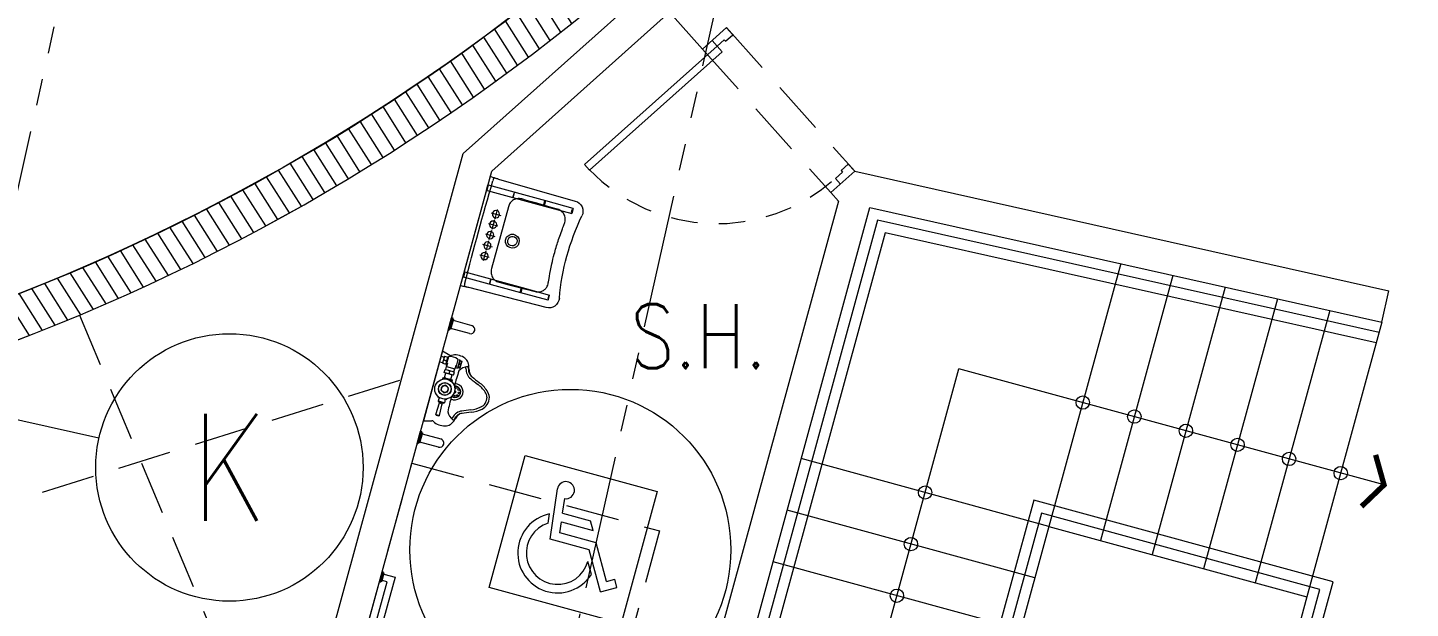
# Model space of a CAD drawing. Header units: inches. Extents: x 0 to 766, y -245 to 236.
# Drawn here: x 196.96 to 203.42, y 82.62 to 85.33 of the extents above; entities that cross this region are included whole.
import ezdxf
from ezdxf.enums import TextEntityAlignment as Align

# ---------------------------------------------------------------- set-up
doc = ezdxf.new("R2010")
doc.units = ezdxf.units.IN
doc.header["$MEASUREMENT"] = 0
doc.set_wipeout_variables(frame=1)
for name, pattern in [('HIDDEN', [0.375, 0.25, -0.125]), ('HIDDEN2', [0.1875, 0.125, -0.0625]), ('PHANTOM', [2.5, 1.25, -0.25, 0.25, -0.25, 0.25, -0.25])]:
    doc.linetypes.add(name, pattern=pattern)
for name, color, linetype, lineweight in [('1P$0$A-ESTRUCTURA-HATCH', 251, 'Continuous', 9), ('1P$0$A-ESTRUCTURA-MUROS', 251, 'Continuous', 9), ('1P$0$A-MUROS', 251, 'Continuous', 9), ('A_20_Barandas', 251, 'Continuous', 9), ('DLP_EQUIPAMIENTO', 251, 'Continuous', 9), ('DLP_ETAPAS', 251, 'Continuous', 9), ('DLP_HATCH', 251, 'Continuous', 9), ('DLP_MOBILIARIO', 251, 'Continuous', 9), ('DLP_MURO BAJO', 251, 'Continuous', 9), ('DLP_MUROS', 251, 'Continuous', 9), ('DLP_PROYECCIONES', 251, 'HIDDEN', 9), ('DLP_SANITARIOS', 251, 'Continuous', 9), ('DLP_TEXTO AMBIENTE', 251, 'Continuous', 9), ('EJES', 251, 'PHANTOM', 9)]:
    doc.layers.add(name, color=color, linetype=linetype, lineweight=lineweight)
doc.styles.add('R100-200', font='romans.shx', dxfattribs={"width": 0.8, "height": 0.3})
doc.styles.add('ROMANS', font='romans.shx', dxfattribs={"width": 0.8})

# ---------------------------------------------------------------- blocks, each defined once
blk = doc.blocks.new('TEXTOS_PG')
at = {"layer": 'DLP_TEXTO AMBIENTE', "style": 'R100-200', "width": 0.8}
blk.add_text('S.H.', height=0.3, dxfattribs=at).set_placement((31.6696, 53.9077))
blk = doc.blocks.new('COTASYEJES')
at = {"layer": 'EJES', "ltscale": 0.5}
for p, q in [((-27.1703, -4.8401, 0), (-33.7813, -34.3735, 0)), ((-30.8539, -35.0288, 0), (-24.2429, -5.4954, 0)), ((-31.766, -28.2312, 0), (-53.3078, -23.4092, 0))]:
    blk.add_line(p, q, dxfattribs=at)
at = {"layer": 'EJES', "linetype": 'Continuous'}
blk.add_circle((-31.1561, -28.3677, 0), 0.625, dxfattribs=at)
at = {"layer": 'EJES', "color": 1, "linetype": 'Continuous', "style": 'ROMANS', "width": 0.8}
blk.add_text('K', height=0.5, dxfattribs=at).set_placement((-31.1561, -28.3677, 0), align=Align.MIDDLE_CENTER)
blk = doc.blocks.new('A$C29665CD5')
for p, q in [((-0.0318, 0.2243), (-0.1462, 0.2173)), ((0, -0.1943), (0, 0.1943)), ((-0.4375, 0.0459), (-0.4739, 0.0459)), ((-0.4375, -0.0464), (-0.4739, -0.0464)), ((-0.1462, -0.2173), (-0.0318, -0.2243))]:
    blk.add_line(p, q)
blk.add_lwpolyline([(-0.315, -0.0002, -0.131743), (-0.3364, -0.0727, -0.127308), (-0.3846, -0.1163, -0.045868), (-0.4333, -0.1353, -0.053572), (-0.4714, -0.1402, -0.091139), (-0.5529, -0.1251, -0.123679), (-0.6213, -0.0756, -0.145361), (-0.648, -0.0002, -0.145361), (-0.6213, 0.0751, -0.123679), (-0.5529, 0.1247, -0.091139), (-0.4714, 0.1398, -0.053572), (-0.4333, 0.1348, -0.045868), (-0.3846, 0.1158, -0.127308), (-0.3364, 0.0723, -0.131743)], format="xyb", close=True)
for points in [[(-0.471, 0.1798, -0.055129), (-0.4231, 0.1735, -0.032715), (-0.383, 0.1592, 0.076115), (-0.2006, 0.1148)], [(-0.383, -0.1596, -0.032715), (-0.4231, -0.1739, -0.055129), (-0.471, -0.1802, -0.091883), (-0.5675, -0.1624, -0.125674), (-0.6528, -0.1002, -0.150263), (-0.688, -0.0002)]]:
    blk.add_lwpolyline(points, format="xyb")
for centre in [(-0.272, 0.0698), (-0.272, -0.0702)]:
    blk.add_circle(centre, 0.0075)
for centre, radius, start, end in [((-0.1432, 0.1674), 0.05, 93.46543, 170.93033), ((-0.03, 0.1943), 0.03, 0, 93.46543), ((-0.4885, -0.0363), 0.2134, 111.72721, 140.37935), ((-0.471, -0.0895), 0.2693, 89.98433, 110.98338), ((0.9055, 0), 1.112, 170.93033, 189.11059), ((-0.5078, -0.0075), 0.1804, 143.51273, 177.69467), ((-0.4739, -0.0002), 0.0461, 90, 180), ((-0.454, -0.0002), 0.036, 141.64198, 218.35802), ((-0.4489, -0.0384), 0.0691, 69.83367, 118.78139), ((-0.4381, 0.0179), 0.0155, 16.02365, 98.64273), ((-0.4375, 0.0313), 0.0146, 0, 90), ((-0.5013, -0.0002), 0.0812, 0, 16.02365), ((-0.4739, -0.0002), 0.0461, 180, 270), ((-0.4489, 0.038), 0.0691, 241.21861, 290.16633), ((-0.4381, -0.0184), 0.0155, 261.35727, 343.97635), ((-0.4375, -0.0318), 0.0146, 270, 0), ((-0.5013, -0.0002), 0.0812, 343.97635, 0), ((-0.1471, -0.7332), 0.6202, 94.94417, 112.35963), ((-0.1432, -0.1674), 0.05, 189.94051, 266.53457), ((-0.03, -0.1943), 0.03, 266.53457, 0)]:
    blk.add_arc(centre, radius, start, end)
blk = doc.blocks.new('A$C2D9E4FD5')
at = {"layer": 'DLP_EQUIPAMIENTO'}
for p, q in [((0.1846, 0.8755), (0.1847, 0.9255)), ((0.1847, 0.9255), (0.1897, 0.9255)), ((0.1897, 0.9255), (0.1896, 0.8755)), ((0.1896, 0.9205), (0.1946, 0.9205)), ((0.1896, 0.8805), (0.1896, 0.9205)), ((0.1946, 0.9205), (0.1946, 0.8805)), ((0.1946, 0.9155), (0.1946, 0.8855)), ((0.2496, 0.9155), (0.1946, 0.9155)), ((0.2492, 0.2855), (0.2496, 0.9155)), ((0.1896, 0.8755), (0.1846, 0.8755)), ((0.1946, 0.8805), (0.1896, 0.8805)), ((0.1946, 0.8855), (0.2196, 0.8855)), ((0.2196, 0.8855), (0.2193, 0.3155)), ((0.1842, 0.2755), (0.1843, 0.3255)), ((0.1843, 0.3255), (0.1893, 0.3255)), ((0.1893, 0.3255), (0.1892, 0.2755)), ((0.1892, 0.2755), (0.1842, 0.2755)), ((0.1892, 0.2805), (0.1893, 0.3205)), ((0.1942, 0.2805), (0.1892, 0.2805)), ((0.1893, 0.3205), (0.1943, 0.3205)), ((0.1943, 0.3205), (0.1942, 0.2805)), ((0.1943, 0.3155), (0.1942, 0.2855)), ((0.1942, 0.2855), (0.2492, 0.2855)), ((0.2193, 0.3155), (0.1943, 0.3155)), ((0.2691, 0.0655, 0), (0.2691, 0.0105, 0)), ((1.0991, 0.0649), (0.2691, 0.0655, 0)), ((1.099, 0.0099), (1.0991, 0.0649)), ((0.259, 0.0055, 0), (0.309, 0.0055, 0)), ((0.259, 0.0005, 0), (0.259, 0.0055, 0)), ((0.309, 0.0005, 0), (0.259, 0.0005, 0)), ((0.264, 0.0055, 0), (0.2641, 0.0105, 0)), ((0.304, 0.0055, 0), (0.264, 0.0055, 0)), ((0.2641, 0.0105, 0), (0.3041, 0.0105, 0)), ((0.2691, 0.0105, 0), (0.2991, 0.0105, 0)), ((0.2991, 0.0355, 0), (1.069, 0.0349)), ((0.2991, 0.0105, 0), (0.2991, 0.0355, 0)), ((0.3041, 0.0105, 0), (0.304, 0.0055, 0)), ((0.309, 0.0055, 0), (0.309, 0.0005, 0)), ((1.059, 0.005), (1.109, 0.0049)), ((1.059, 0), (1.059, 0.005)), ((1.064, 0.0099), (1.104, 0.0099)), ((1.064, 0.0049), (1.064, 0.0099)), ((1.104, 0.0049), (1.064, 0.0049)), ((1.069, 0.0349), (1.069, 0.0099)), ((1.069, 0.0099), (1.099, 0.0099)), ((1.104, 0.0099), (1.104, 0.0049)), ((1.109, 0.0049), (1.109, -0.0001)), ((1.109, -0.0001), (1.059, 0))]:
    blk.add_line(p, q, dxfattribs=at)
at = {"layer": 'DLP_SANITARIOS', "extrusion": (5.72028e-05, 0.00044042, -1), "zscale": -1, "rotation": 270.0373310959204}
blk.add_blockref('A$C29665CD5', (-0.584, 0.0003, 0), dxfattribs=at)
blk = doc.blocks.new('Lavatorio Imperial')
for p, q in [((0.2482, 0), (-0.2482, 0)), ((-0.2635, -0.0182), (-0.2636, 0)), ((-0.2634, -0.0206), (-0.2635, -0.0182)), ((-0.2631, -0.0404), (-0.2583, -0.4135)), ((-0.1015, -0.0492), (-0.1015, -0.095)), ((-0.0507, -0.0492), (-0.0507, -0.095)), ((0, -0.0492), (0, -0.095)), ((0.0507, -0.0492), (0.0507, -0.095)), ((0.1015, -0.0492), (0.1015, -0.095)), ((0.2583, -0.4135), (0.2631, -0.0404)), ((0.2634, -0.0206), (0.2635, -0.0182)), ((0.2636, 0), (0.2635, -0.0182)), ((-0.1497, -0.1194), (0.1497, -0.1194)), ((-0.1244, -0.0721), (-0.0786, -0.0721)), ((-0.0736, -0.0721), (-0.0279, -0.0721)), ((-0.0229, -0.0721), (0.0229, -0.0721)), ((0.0279, -0.0721), (0.0736, -0.0721)), ((0.0786, -0.0721), (0.1244, -0.0721))]:
    blk.add_line(p, q)
for centre in [(-0.1015, -0.0721), (-0.0507, -0.0721), (0, -0.0721), (0, -0.0721), (0.0507, -0.0721), (0.1015, -0.0721)]:
    blk.add_circle(centre, 0.0169)
for centre, radius, start, end in [((0, -0.1791), 0.0323, 117.19761, 62.80239), ((0, -0.1791), 0.0224, 117.19761, 62.80239), ((-0.2086, -0.4128), 0.0497, 180.73926, 280.32202), ((0, -1.5579), 1.1142, 79.67798, 100.32202), ((0.2086, -0.4128), 0.0497, 259.67798, 359.26074)]:
    blk.add_arc(centre, radius, start, end)
blk.add_ellipse((0, -0.0929), major_axis=(1.1142, 0), ratio=0.07, start_param=1.346302, end_param=1.79529)
for points, knots in [([(-0.2482, 0), (-0.2507, 0), (-0.2531, 0), (-0.2573, 0), (-0.2591, 0), (-0.2615, 0), (-0.2623, 0), (-0.2634, 0), (-0.2635, 0), (-0.2636, 0)], [0, 0, 0, 0, 0.781328, 0.781328, 1.562645, 1.562645, 2.130941, 2.130941, 2.699233, 2.699233, 2.699233, 2.699233]), ([(0.2636, 0), (0.2634, 0), (0.2631, 0), (0.2612, 0), (0.2597, 0), (0.2566, 0), (0.2551, 0), (0.2518, 0), (0.25, 0), (0.2482, 0)], [0, 0, 0, 0, 0.781272, 0.781272, 1.562566, 1.562566, 2.130895, 2.130895, 2.699231, 2.699231, 2.699231, 2.699231]), ([(-0.2635, -0.0182), (-0.2635, -0.0181), (-0.263, -0.0179), (-0.261, -0.0175), (-0.2596, -0.0174), (-0.2565, -0.0172), (-0.2549, -0.0171), (-0.2516, -0.017), (-0.2499, -0.0169), (-0.248, -0.0169)], [0, 0, 0, 0, 0.784704, 0.784704, 1.568108, 1.568108, 2.137894, 2.137894, 2.707424, 2.707424, 2.707424, 2.707424]), ([(-0.2634, -0.0206), (-0.2634, -0.0206), (-0.2634, -0.0206), (-0.2634, -0.021), (-0.2634, -0.0218), (-0.2633, -0.0243), (-0.2633, -0.026), (-0.2632, -0.0299), (-0.2632, -0.0322), (-0.2632, -0.0365), (-0.2631, -0.0384), (-0.2631, -0.0404)], [-7.001462, -7.001462, -7.001462, -7.001462, -6.893977, -6.893977, -6.11949, -6.11949, -5.347322, -5.347322, -4.593608, -4.593608, -3.990607, -3.990607, -3.990607, -3.990607]), ([(0.248, -0.0169), (0.2506, -0.0169), (0.2529, -0.017), (0.2572, -0.0172), (0.259, -0.0173), (0.2614, -0.0176), (0.2622, -0.0177), (0.2632, -0.018), (0.2635, -0.0181), (0.2635, -0.0182)], [0, 0, 0, 0, 0.779715, 0.779715, 1.560783, 1.560783, 2.133851, 2.133851, 2.707201, 2.707201, 2.707201, 2.707201]), ([(0.2631, -0.0404), (0.2631, -0.0392), (0.2631, -0.0379), (0.2632, -0.0342), (0.2632, -0.0318), (0.2633, -0.0276), (0.2633, -0.0257), (0.2634, -0.0227), (0.2634, -0.0217), (0.2634, -0.0208), (0.2634, -0.0207), (0.2634, -0.0206)], [-8.613638, -8.613638, -8.613638, -8.613638, -8.224948, -8.224948, -7.471883, -7.471883, -6.705323, -6.705323, -5.928245, -5.928245, -5.602593, -5.602593, -5.602593, -5.602593]), ([(-0.2017, -0.1698), (-0.2018, -0.1624), (-0.2003, -0.155), (-0.1972, -0.1483), (-0.194, -0.1414), (-0.1893, -0.1353), (-0.1834, -0.1305), (-0.1794, -0.1272), (-0.1749, -0.1246), (-0.1701, -0.1227), (-0.1636, -0.1202), (-0.1567, -0.1191), (-0.1497, -0.1194)], [-1, -1, -1, -1, -0.726719, -0.726719, -0.726719, -0.446679, -0.446679, -0.446679, -0.256144, -0.256144, -0.256144, 0, 0, 0, 0]), ([(0.1497, -0.1194), (0.1571, -0.119), (0.1646, -0.1204), (0.1714, -0.1233), (0.1784, -0.1262), (0.1846, -0.1308), (0.1896, -0.1365), (0.193, -0.1404), (0.1957, -0.1448), (0.1978, -0.1496), (0.2005, -0.1559), (0.2018, -0.1629), (0.2017, -0.1698)], [-1, -1, -1, -1, -0.726719, -0.726719, -0.726719, -0.446679, -0.446679, -0.446679, -0.256144, -0.256144, -0.256144, 0, 0, 0, 0]), ([(0.0148, -0.1503), (0.0116, -0.1487), (0.0082, -0.1476), (0.0011, -0.1466), (-0.0026, -0.1466), (-0.0091, -0.1479), (-0.0121, -0.1489), (-0.0148, -0.1503)], [-0.4746878, -0.4746878, -0.4746878, -0.4746878, -0.1436293, -0.1436293, 0.1906102, 0.1906102, 0.4746878, 0.4746878, 0.4746878, 0.4746878]), ([(-0.0102, -0.1592), (-0.0083, -0.1582), (-0.0063, -0.1575), (-0.0018, -0.1566), (0.0007, -0.1566), (0.0056, -0.1573), (0.008, -0.158), (0.0102, -0.1592)], [-0.4746878, -0.4746878, -0.4746878, -0.4746878, -0.1906102, -0.1906102, 0.1436293, 0.1436293, 0.4746878, 0.4746878, 0.4746878, 0.4746878]), ([(-0.1437, -0.3929), (-0.1512, -0.3938), (-0.159, -0.393), (-0.1662, -0.3905), (-0.1735, -0.3879), (-0.1803, -0.3836), (-0.1857, -0.3779), (-0.1894, -0.3741), (-0.1924, -0.3697), (-0.1947, -0.3649), (-0.1977, -0.3584), (-0.1994, -0.3513), (-0.1995, -0.3442)], [-1, -1, -1, -1, -0.726719, -0.726719, -0.726719, -0.446679, -0.446679, -0.446679, -0.256144, -0.256144, -0.256144, 0, 0, 0, 0]), ([(0.1437, -0.3929), (0.1388, -0.3923), (0.1275, -0.3909), (0.1121, -0.3894), (0.0964, -0.3879), (0.0762, -0.3863), (0.0541, -0.3853), (0.0391, -0.3846), (0.0232, -0.3842), (0.0072, -0.3841), (-0.0144, -0.384), (-0.0361, -0.3844), (-0.0562, -0.3854), (-0.0679, -0.386), (-0.079, -0.3867), (-0.0892, -0.3875), (-0.1162, -0.3895), (-0.1366, -0.392), (-0.1437, -0.3929)], [-1, -1, -1, -1, -0.823071, -0.823071, -0.823071, -0.641766, -0.641766, -0.641766, -0.51841, -0.51841, -0.51841, -0.352575, -0.352575, -0.352575, -0.256144, -0.256144, -0.256144, 0, 0, 0, 0]), ([(0.1995, -0.3442), (0.1994, -0.3518), (0.1975, -0.3594), (0.1941, -0.3661), (0.1905, -0.3731), (0.1853, -0.3792), (0.179, -0.3838), (0.1747, -0.3869), (0.1699, -0.3893), (0.1648, -0.3909), (0.158, -0.3931), (0.1508, -0.3938), (0.1437, -0.3929)], [-1, -1, -1, -1, -0.726719, -0.726719, -0.726719, -0.446679, -0.446679, -0.446679, -0.256144, -0.256144, -0.256144, 0, 0, 0, 0])]:
    blk.add_open_spline(points, degree=3, knots=knots)
for points in [[(-0.1995, -0.3442), (-0.1998, -0.3163), (-0.201, -0.2279), (-0.2017, -0.1698)], [(0.2017, -0.1698), (0.201, -0.2279), (0.1998, -0.3163), (0.1995, -0.3442)]]:
    blk.add_open_spline(points, degree=3)
at = {"layer": 'DLP_EQUIPAMIENTO', "ltscale": 24.564796}
for p, q in [((-0.1973, 0), (-0.2225, 0)), ((-0.2225, -0.003), (-0.2225, 0)), ((-0.2131, -0.003), (-0.2131, 0)), ((-0.2067, -0.003), (-0.2067, 0)), ((-0.1973, 0), (-0.1973, -0.003)), ((0.1973, 0), (0.2225, 0)), ((0.1973, 0), (0.1973, -0.003)), ((0.2067, -0.003), (0.2067, 0)), ((0.2131, -0.003), (0.2131, 0)), ((0.2225, -0.003), (0.2225, 0)), ((-0.2225, -0.2809), (-0.2225, -0.003)), ((-0.1973, -0.003), (-0.2225, -0.003)), ((-0.1973, -0.003), (-0.1973, -0.2809)), ((0.1973, -0.003), (0.2225, -0.003)), ((0.1973, -0.003), (0.1973, -0.2809)), ((0.2225, -0.2809), (0.2225, -0.003)), ((-0.1973, -0.1283), (-0.2225, -0.1283)), ((0.1973, -0.1283), (0.2225, -0.1283)), ((-0.1973, -0.1293), (-0.2225, -0.1293)), ((0.1973, -0.1293), (0.2225, -0.1293)), ((-0.1973, -0.2762), (-0.2225, -0.2762)), ((-0.1973, -0.2809), (-0.2225, -0.2809)), ((-0.2225, -0.4136), (-0.2225, -0.2809)), ((-0.1973, -0.2809), (-0.1973, -0.4136)), ((0.1973, -0.2762), (0.2225, -0.2762)), ((0.1973, -0.2809), (0.2225, -0.2809)), ((0.1973, -0.2809), (0.1973, -0.4136)), ((0.2225, -0.4136), (0.2225, -0.2809)), ((-0.2225, -0.4136), (-0.1973, -0.4136)), ((-0.2036, -0.4106), (-0.2162, -0.4106)), ((-0.2162, -0.4106), (-0.2162, -0.4136)), ((-0.2036, -0.4136), (-0.2036, -0.4106)), ((0.2225, -0.4136), (0.1973, -0.4136)), ((0.2036, -0.4136), (0.2036, -0.4106)), ((0.2036, -0.4106), (0.2162, -0.4106)), ((0.2162, -0.4106), (0.2162, -0.4136))]:
    blk.add_line(p, q, dxfattribs=at)
blk = doc.blocks.new('6P_CADET')
blk.add_wipeout([(0, -0.169), (-0.038, -0.159), (-0.0418, -0.1588), (-0.0453, -0.1599), (-0.0551, -0.1644), (-0.061, -0.1663), (-0.069, -0.168), (-0.0774, -0.1689), (-0.0878, -0.1687), (-0.0971, -0.1672), (-0.1062, -0.1649), (-0.1156, -0.1611), (-0.1214, -0.1571), (-0.1276, -0.1508), (-0.1313, -0.1454), (-0.1354, -0.1372), (-0.1393, -0.1273), (-0.1415, -0.12), (-0.1443, -0.1117), (-0.1471, -0.1058), (-0.1507, -0.0996), (-0.1556, -0.0938), (-0.1601, -0.0911), (-0.165, -0.089), (-0.1741, -0.0846), (-0.1825, -0.0808), (-0.1895, -0.0778), (-0.2026, -0.0725), (-0.2138, -0.0676), (-0.2226, -0.063), (-0.2318, -0.0574), (-0.239, -0.0526), (-0.2466, -0.0469), (-0.2529, -0.0414), (-0.2593, -0.0339), (-0.2639, -0.0268), (-0.2673, -0.0198), (-0.2694, -0.0102), (-0.27, -0.0002), (-0.2696, 0.0076), (-0.2679, 0.018), (-0.2647, 0.0254), (-0.2604, 0.0324), (-0.2527, 0.0416), (-0.248, 0.0458), (-0.2415, 0.0508), (-0.2355, 0.055), (-0.2278, 0.0599), (-0.2193, 0.0647), (-0.212, 0.0685), (-0.2029, 0.0724), (-0.1926, 0.0765), (-0.1843, 0.08), (-0.1789, 0.0824), (-0.1728, 0.0852), (-0.1666, 0.0882), (-0.1614, 0.0904), (-0.1556, 0.0938), (-0.1517, 0.098), (-0.1481, 0.104), (-0.1443, 0.1118), (-0.1415, 0.12), (-0.1393, 0.1274), (-0.136, 0.1359), (-0.133, 0.142), (-0.129, 0.1489), (-0.1256, 0.153), (-0.1192, 0.1589), (-0.1127, 0.1626), (-0.107, 0.1647), (-0.0997, 0.1666), (-0.089, 0.1686), (-0.0794, 0.169), (-0.0713, 0.1684), (-0.0613, 0.1664), (-0.0533, 0.1637), (-0.0468, 0.1607), (-0.0418, 0.1588), (-0.0367, 0.1594), (-0.0314, 0.1608), (0, 0.169)])
for p, q in [((0, 0.169), (-0.038, 0.159)), ((0, -0.169), (0, 0.169)), ((-0.072, 0.063), (-0.0695, 0.0655)), ((-0.0695, 0.0655), (-0.0445, 0.0655)), ((-0.0659, 0.1265), (-0.0639, 0.1285)), ((-0.0481, 0.1265), (-0.0659, 0.1265)), ((-0.0659, 0.1265), (-0.064, 0.0695)), ((-0.05, 0.0695), (-0.064, 0.0695)), ((-0.0501, 0.1285), (-0.0639, 0.1285)), ((-0.0481, 0.1265), (-0.0501, 0.1285)), ((-0.0481, 0.1265), (-0.05, 0.0695)), ((-0.042, 0.063), (-0.0445, 0.0655)), ((-0.0684, 0.0455), (-0.078, 0.0455)), ((-0.078, 0.042), (-0.078, 0.0455)), ((-0.072, 0.063), (-0.042, 0.063)), ((-0.072, 0.0455), (-0.072, 0.063)), ((-0.0456, 0.0455), (-0.036, 0.0455)), ((-0.042, 0.0455), (-0.042, 0.063)), ((-0.036, 0.042), (-0.036, 0.0455)), ((-0.079, -0.0505), (-0.079, -0.0414)), ((-0.035, -0.0505), (-0.079, -0.0505)), ((-0.0725, -0.0505), (-0.0725, -0.0735)), ((-0.0415, -0.0505), (-0.0415, -0.0735)), ((-0.035, -0.0505), (-0.035, -0.0414)), ((-0.099, -0.147), (-0.099, -0.113)), ((-0.089, -0.113), (-0.099, -0.113)), ((-0.089, -0.1496), (-0.089, -0.1104)), ((-0.0775, -0.1104), (-0.089, -0.1104)), ((-0.08, -0.1496), (-0.08, -0.1104)), ((-0.0795, -0.0735), (-0.0345, -0.0735)), ((-0.0795, -0.0735), (-0.0795, -0.0885)), ((-0.0795, -0.0885), (-0.0345, -0.0885)), ((-0.0365, -0.1035), (-0.0775, -0.1035)), ((-0.0775, -0.1202), (-0.0775, -0.1035)), ((-0.077, -0.0885), (-0.077, -0.1035)), ((-0.057, -0.0757), (-0.057, -0.0863)), ((-0.037, -0.0885), (-0.037, -0.1035)), ((-0.0365, -0.1202), (-0.0365, -0.1035)), ((-0.032, -0.1104), (-0.0365, -0.1104)), ((-0.0345, -0.0735), (-0.0345, -0.0885)), ((-0.034, -0.1496), (-0.034, -0.1104)), ((-0.032, -0.1496), (-0.032, -0.1104)), ((-0.015, -0.113), (-0.032, -0.113)), ((-0.015, -0.147), (-0.015, -0.113)), ((0, -0.1165), (-0.015, -0.1165)), ((-0.089, -0.147), (-0.099, -0.147)), ((-0.0907, -0.13), (-0.0973, -0.13)), ((-0.08, -0.1496), (-0.089, -0.1496)), ((0, -0.169), (-0.038, -0.159)), ((-0.032, -0.1496), (-0.034, -0.1496)), ((-0.015, -0.147), (-0.032, -0.147)), ((-0.0167, -0.13), (-0.0303, -0.13)), ((0, -0.1435), (-0.015, -0.1435))]:
    blk.add_line(p, q)
blk.add_lwpolyline([(-0.041, 0.0092), (-0.057, 0.0185), (-0.073, 0.0092), (-0.073, -0.0092), (-0.057, -0.0185), (-0.041, -0.0092)], close=True)
for centre, radius in [((-0.127, 0), 0.0045), ((-0.1208, 0.0148), 0.0045), ((-0.106, 0.021), 0.0045), ((-0.057, 0), 0.0469), ((-0.057, 0), 0.03), ((-0.057, 0), 0.029), ((-0.057, 0), 0.016), ((-0.1208, -0.0148), 0.0045), ((-0.106, -0.021), 0.0045)]:
    blk.add_circle(centre, radius)
for centre, radius, start, end in [((-0.0445, 0.0952), 0.1001, 152.10911, 165.64146), ((-0.1328, 0.1263), 0.003, 68.28304, 150.63933), ((-0.0953, 0.1248), 0.0414, 137.07632, 155.50345), ((-0.0966, 0.1274), 0.0388, 100.25279, 138.50259), ((-0.0809, 0.0947), 0.0744, 61.40084, 107.66941), ((-0.0406, 0.1687), 0.01, 241.40084, 284.67639), ((-0.1349, -0.0939), 0.1798, 112.61017, 129.62851), ((-0.3493, 0.4586), 0.413, 290.60016, 296.50436), ((-0.3493, 0.4586), 0.424, 290.60016, 296.50436), ((-0.1769, 0.1239), 0.0369, 288.82805, 321.60713), ((-0.1769, 0.1239), 0.0479, 288.82805, 321.60713), ((-0.1704, 0.1112), 0.0229, 310.30956, 330.63332), ((-0.2086, 0.1382), 0.0696, 326.70076, 344.84375), ((-0.1833, 0.1311), 0.0464, 319.48247, 347.38743), ((-0.1833, 0.1311), 0.0574, 319.48247, 347.38743), ((-0.1136, 0.1155), 0.025, 150.63933, 167.38743), ((-0.156, 0.0681), 0.0657, 28.07725, 68.28304), ((-0.1136, 0.1155), 0.014, 150.63933, 167.38743), ((-0.1222, 0.1198), 0.00444, 84.88459, 143.79775), ((-2.5473, 0), 2.4513, 0.60481, 2.31467), ((-0.0592, 0.0637), 0.00754, 129.75753, 166.2317), ((-0.0548, 0.0637), 0.00754, 13.7683, 50.24247), ((-0.1898, -0.0002), 0.0802, 166.85605, 192.82198), ((-0.2076, -0.0042), 0.0643, 130.74163, 159.76301), ((-0.188, 0), 0.071, 167.93953, 192.06047), ((-0.2066, -0.005), 0.0545, 130.88411, 158.62076), ((-0.1349, -0.0939), 0.1688, 112.61017, 129.62851), ((-0.106, 0), 0.038, 75.17225, 284.82775), ((-0.106, 0), 0.027, 68.55555, 291.44445), ((-0.106, 0), 0.0045, 60.06178, 299.93822), ((-0.0675, 0.018), 0.0275, 92.11417, 112.41212), ((-0.0465, 0.018), 0.0275, 67.58788, 87.88583), ((-0.2066, 0.005), 0.0655, 200.58819, 229.11589), ((-0.2066, 0.005), 0.0545, 201.37924, 229.11589), ((-0.1349, 0.0939), 0.1798, 230.37149, 247.38983), ((-0.1349, 0.0939), 0.1688, 230.37149, 247.38983), ((-0.3493, -0.4586), 0.424, 63.49564, 69.39984), ((-2.5473, 0), 2.4513, 357.68533, 359.39519), ((-0.0619, -0.0203), 0.0304, 235.73791, 262.18707), ((-0.0521, -0.0203), 0.0304, 277.81293, 304.26209), ((-0.3493, -0.4586), 0.413, 63.49564, 69.39984), ((-0.1769, -0.1239), 0.0369, 38.39287, 71.17195), ((-0.1769, -0.1239), 0.0479, 38.39287, 71.17195), ((-0.1704, -0.1112), 0.0229, 29.36668, 49.69044), ((-0.2086, -0.1382), 0.0696, 15.15625, 33.29924), ((-0.1833, -0.1311), 0.0464, 12.61257, 40.51753), ((-0.0445, -0.0952), 0.1001, 194.35854, 207.89089), ((-0.1833, -0.1311), 0.0574, 12.61257, 40.51753), ((-0.1136, -0.1155), 0.025, 192.61257, 209.36067), ((-0.1328, -0.1263), 0.003, 209.36067, 291.71696), ((-0.156, -0.0681), 0.0657, 291.71696, 331.92275), ((-0.1136, -0.1155), 0.014, 192.61257, 209.36067), ((-0.1222, -0.1198), 0.00444, 216.20225, 275.11541), ((-0.0767, -0.1215), 0.0223, 157.58788, 202.41212), ((-0.1113, -0.1215), 0.0223, 337.58788, 22.41212), ((-0.0683, -0.103), 0.0295, 67.58788, 112.41212), ((-0.0683, -0.059), 0.0295, 247.58788, 292.41212), ((-0.0457, -0.103), 0.0295, 67.58788, 112.41212), ((-0.0457, -0.059), 0.0295, 247.58788, 292.41212), ((-0.0097, -0.1215), 0.0223, 157.58788, 202.41212), ((-0.0373, -0.1215), 0.0223, 337.58788, 22.41212), ((-0.0953, -0.1248), 0.0414, 204.49655, 222.92368), ((-0.0966, -0.1274), 0.0388, 221.49741, 259.74721), ((-0.0809, -0.0947), 0.0744, 252.33059, 298.59916), ((-0.0767, -0.1385), 0.0223, 157.58788, 202.41212), ((-0.1113, -0.1385), 0.0223, 337.58788, 22.41212), ((-0.057, -0.1031), 0.0519, 243.71578, 296.28422), ((-0.0406, -0.1687), 0.01, 75.32361, 118.59916), ((-0.0097, -0.1385), 0.0223, 157.58788, 202.41212), ((-0.0373, -0.1385), 0.0223, 337.58788, 22.41212)]:
    blk.add_arc(centre, radius, start, end)
blk = doc.blocks.new('BARRITA')
blk.add_wipeout([(-0.03, 0), (0.03, 0), (0.03, -0.005), (0.025, -0.005), (0.025, -0.01), (0.02, -0.01), (0.02, -0.1), (0.0197, -0.1037), (0.019, -0.1062), (0.0181, -0.1085), (0.0169, -0.1108), (0.0154, -0.1128), (0.0136, -0.1147), (0.0113, -0.1165), (0.0087, -0.118), (0.0062, -0.119), (0.0041, -0.1196), (0.0018, -0.1199), (0, -0.12), (-0.0021, -0.1199), (-0.0044, -0.1195), (-0.0066, -0.1189), (-0.0085, -0.1181), (-0.0105, -0.117), (-0.0129, -0.1153), (-0.0145, -0.1137), (-0.016, -0.112), (-0.0173, -0.11), (-0.0186, -0.1074), (-0.0194, -0.1048), (-0.0199, -0.1021), (-0.02, -0.1), (-0.02, -0.01), (-0.025, -0.01), (-0.025, -0.005), (-0.03, -0.005)])
for p, q in [((-0.02, -0.1), (-0.02, -0.01)), ((0.02, -0.01), (0.02, -0.1))]:
    blk.add_line(p, q)
for points in [[(-0.03, 0), (0.03, 0), (0.03, -0.005), (-0.03, -0.005)], [(-0.025, -0.005), (0.025, -0.005), (0.025, -0.01), (-0.025, -0.01)]]:
    blk.add_lwpolyline(points, close=True)
blk.add_arc((0, -0.1), 0.02, 179.99995, 359.99995)
blk = doc.blocks.new('*U49')
for p, q in [((0.01, 0.855), (0.01, 0.9)), ((0.055, 0.855), (0.01, 0.855)), ((0.1, 0.865), (0.055, 0.865)), ((0.055, 0.855), (0.055, 0.865)), ((0.1, 0.865), (0.1, 0.9)), ((0.055, 0.045), (0.01, 0.045)), ((0.01, 0.045), (0.01, 0)), ((0.055, 0.045), (0.055, 0.035)), ((0.1, 0.035), (0.055, 0.035)), ((0.1, 0.035), (0.1, 0))]:
    blk.add_line(p, q)
blk.add_lwpolyline([(0.93, 0.07), (0.93, 0.035), (0.1, 0.035), (0.1, 0.07)], close=True)
at = {"color": 7, "linetype": 'HIDDEN2'}
blk.add_arc((0.0995, 0.0339), 0.8311, 2.23015, 89.96723, dxfattribs=at)
blk = doc.blocks.new('Logodiscapacitados')
for p, q in [((0, 0.48), (0.48, 0.48)), ((0, 0), (0, 0.48)), ((0.48, 0.48), (0.48, 0)), ((0.1623, 0.22), (0.1402, 0.3963)), ((0.1802, 0.3188), (0.1737, 0.3702)), ((0.1406, 0.2726), (0.1366, 0.3048)), ((0.1802, 0.3188), (0.2815, 0.3188)), ((0.2988, 0.2888), (0.2815, 0.3188)), ((0.1888, 0.25), (0.1839, 0.2888)), ((0.1839, 0.2888), (0.2988, 0.2888)), ((0.3212, 0.25), (0.1888, 0.25)), ((0.3912, 0.1288), (0.3212, 0.25)), ((0.3039, 0.22), (0.1623, 0.22)), ((0.3803, 0.0878), (0.3039, 0.22)), ((0.3337, 0.1384), (0.31, 0.1795)), ((0.3803, 0.0878), (0.4322, 0.1178)), ((0.3912, 0.1288), (0.4172, 0.1438)), ((0.4322, 0.1178), (0.4172, 0.1438)), ((0.48, 0), (0, 0))]:
    blk.add_line(p, q)
for centre, radius, start, end in [((0.17, 0.4), 0.03, 277.1324, 187.1324), ((0.2, 0.18), 0.14, 116.9449, 342.7321), ((0.2, 0.18), 0.11, 122.6877, 359.7274)]:
    blk.add_arc(centre, radius, start, end)
blk = doc.blocks.new('P1 A')
at = {"layer": 'A_20_Barandas'}
for points in [[(-10.4932, -11.6401), (-12.8958, -11.6401), (-13.039, -14.706), (-10.6416, -14.818)], [(-10.4955, -11.6901), (-12.8481, -11.6901), (-12.9867, -14.6584), (-10.6392, -14.768)]]:
    blk.add_lwpolyline(points, dxfattribs=at)
at = {"layer": 'A_20_Barandas', "elevation": 0}
for points in [[(-10.4484, -12.8248), (-11.8968, -12.7572), (-11.9411, -13.7061), (-10.4927, -13.7738)], [(-10.5007, -12.8724), (-11.8492, -12.8094), (-11.8888, -13.6585), (-10.5403, -13.7215)]]:
    blk.add_lwpolyline(points, close=True, dxfattribs=at)
at = {"layer": 'DLP_MURO BAJO'}
for p, q in [((-11.8016, -12.8617), (-13.0003, -12.8057)), ((-11.8016, -12.8617), (-11.8366, -13.6109)), ((-11.8016, -12.8617), (-10.5529, -12.92)), ((-10.5529, -12.92), (-10.5879, -13.6692)), ((-11.8132, -13.1114), (-13.0119, -13.0555)), ((-11.8249, -13.3612), (-13.0236, -13.3052))]:
    blk.add_line(p, q, dxfattribs=at)
at = {"layer": 'DLP_MURO BAJO', "elevation": 0}
for points in [[(-11.7422, -11.5901), (-11.8016, -12.8617)], [(-11.4919, -11.5901), (-11.5518, -12.8734)], [(-11.2416, -11.5901), (-11.3021, -12.885)], [(-10.9914, -11.5901), (-11.0524, -12.8967)], [(-10.7411, -11.5901), (-10.8027, -12.9084)], [(-10.4908, -11.5901), (-10.5529, -12.92)]]:
    blk.add_lwpolyline(points, dxfattribs=at)
at = {"layer": 'DLP_MUROS'}
for p, q in [((-12.25, -8.1217), (-14.8535, -11.7592)), ((-14.0569, -10.9039), (-14.7057, -11.8105)), ((-14.0569, -10.9039), (-13.8692, -11.0383)), ((-13.7819, -10.9163), (-13.8692, -11.0383)), ((-13.05, -11.4401), (-13.1373, -11.5621)), ((-13.05, -11.4401), (-10.4908, -11.4401)), ((-10.4908, -11.5901), (-10.4908, -11.4401)), ((-13.1373, -11.5621), (-13.0938, -11.5932)), ((-13.0938, -11.5932), (-13.2411, -14.7466)), ((-13.0912, -14.7536), (-12.9435, -11.5901)), ((-12.9435, -11.5901), (-10.4908, -11.5901)), ((-15.0008, -14.9147), (-14.8535, -11.7592))]:
    blk.add_line(p, q, dxfattribs=at)
at = {"layer": 'DLP_PROYECCIONES'}
for p, q in [((-13.7819, -10.9163), (-13.05, -11.4401)), ((-13.8692, -11.0383), (-13.1373, -11.5621))]:
    blk.add_line(p, q, dxfattribs=at)
at = {"layer": 'DLP_PROYECCIONES', "linetype": 'Continuous'}
for p in [(-12.4639, -14.1822), (-10.3152, -12.3305)]:
    blk.add_line(p, (-12.3729, -12.2344), dxfattribs=at)
at = {"layer": 'DLP_PROYECCIONES', "linetype": 'Continuous', "const_width": 0.025}
blk.add_lwpolyline([(-10.3843, -12.2021), (-10.3152, -12.3305), (-10.3959, -12.4518)], dxfattribs=at)
at = {"layer": 'DLP_PROYECCIONES', "color": 4, "elevation": 0}
blk.add_lwpolyline([(-13.573, -13.28), (-13.6103, -14.0791), (-14.809, -14.0231), (-14.7717, -13.224)], close=True, dxfattribs=at)
at = {"layer": 'DLP_PROYECCIONES', "linetype": 'Continuous'}
for centre in [(-11.7736, -12.2624, 0), (-11.5239, -12.274, 0), (-11.2741, -12.2857, 0), (-11.0244, -12.2973, 0), (-10.7747, -12.309, 0), (-10.5249, -12.3207, 0), (-12.4009, -12.8337, 0), (-12.4126, -13.0834, 0), (-12.4242, -13.3332, 0)]:
    blk.add_circle(centre, 0.0312, dxfattribs=at)
at = {"layer": 'DLP_EQUIPAMIENTO', "rotation": 87.32625401487977}
for p in [(-14.7402, -12.5497, 0), (-14.7659, -13.0991, 0)]:
    blk.add_blockref('BARRITA', p, dxfattribs=at)
at = {"layer": 'DLP_EQUIPAMIENTO', "xscale": 1.333333333333475, "yscale": 1.333333333333475, "zscale": 1.333333333333475, "rotation": 357.3888672209172}
blk.add_blockref('Logodiscapacitados', (-14.2923, -13.7123, 0), dxfattribs=at)
at = {"layer": 'DLP_EQUIPAMIENTO', "xscale": -0.9999999999999996, "rotation": 267.2887093742888}
blk.add_blockref('A$C2D9E4FD5', (-14.8486, -14.8562, 0), dxfattribs=at)
at = {"layer": 'DLP_MOBILIARIO', "rotation": 234.4077125903866}
blk.add_blockref('*U49', (-13.776, -10.9082), dxfattribs=at)
at = {"layer": 'DLP_SANITARIOS', "xscale": -0.9999999999999997, "rotation": 87.32610021670084}
blk.add_blockref('Lavatorio Imperial', (-14.7192, -12.1002, 0), dxfattribs=at)
at = {"layer": 'DLP_SANITARIOS', "rotation": 177.3262533130852}
blk.add_blockref('6P_CADET', (-14.7542, -12.8494, 0), dxfattribs=at)
at = {"layer": 'DLP_MUROS'}
blk.add_line((-14.8393, -14.672), (-14.7057, -11.8105), dxfattribs=at)
at = {"layer": 'DLP_PROYECCIONES', "color": 6, "linetype": 'Continuous', "ltscale": 0.05}
blk.add_circle((-13.9604, -13.4572, 0), 0.75, dxfattribs=at)
blk = doc.blocks.new('ETAPAS_EL-ROSARIO-01')
at = {"layer": 'DLP_HATCH'}
h = blk.add_hatch(dxfattribs=at)
h.set_pattern_fill('NET', color=8, scale=0.5, angle=30)
h.set_pattern_definition([(30, (-226598.6886, -8188115.8588), (-0.79375, 1.3748153285), []), (120, (-226598.6886, -8188115.8588), (-1.3748153285, -0.79375), [])])
edge = h.paths.add_edge_path()
edge.add_line((-5.1193, -39.3806), (-2.1453, -34.3627))
edge.add_line((-2.1453, -34.3627), (-0.724, -35.1709))
edge.add_line((-0.724, -35.1709), (6.1736, -23.1593))
edge.add_line((6.1736, -23.1593), (4.3725, -12.4872))
edge.add_line((4.3725, -12.4872), (3.084, -7.4127))
edge.add_line((3.084, -7.4127), (0.6029, -1.4531))
edge.add_line((0.6029, -1.4531), (-26.0589, -11.4216))
edge.add_line((-26.0589, -11.4216), (-38.3067, -6.0033))
edge.add_line((-38.3067, -6.0033), (-39.0114, -15.829))
edge.add_line((-39.0114, -15.829), (-41.0464, -27.6598))
edge.add_arc((-46.9596, -26.6427), 6, 309.92555, 350.2403, ccw=False)
edge.add_line((-43.1088, -31.244), (-48.9313, -36.1168))
edge.add_line((-48.9313, -36.1168), (-63.5855, -32.11))
edge.add_line((-63.5855, -32.11), (-61.2715, -23.647))
edge.add_line((-61.2715, -23.647), (-60.8657, -17.421))
edge.add_line((-60.8657, -17.421), (-71.969, -14.9973))
edge.add_line((-71.969, -14.9973), (-72.4637, -16.8066))
edge.add_line((-72.4637, -16.8066), (-97.9879, -9.8282))
edge.add_line((-97.9879, -9.8282), (-103.8113, -36.5534))
edge.add_line((-103.8113, -36.5534), (-110.3536, -66.4247))
edge.add_line((-110.3536, -66.4247), (-53.6179, -81.6177))
edge.add_line((-53.6179, -81.6177), (-44.925, -72.7202))
edge.add_line((-44.925, -72.7202), (-5.1193, -39.3806))

msp = doc.modelspace()

# ---------------------------------------------------------------- linework, layer by layer
at = {"layer": 'DLP_PROYECCIONES', "color": 251}
for p, q in [((197.2011, 83.9869, 0), (198.1611, 81.6945, 0)), ((194.8792, 82.4882, 0), (198.7051, 83.6844, 0))]:
    msp.add_line(p, q, dxfattribs=at)

# ---------------------------------------------------------------- block references
at = {"color": 251}
for name, p in [('COTASYEJES', (229.0571, 111.642, 0)), ('TEXTOS_PG', (168.1063, 29.8306, 0))]:
    msp.add_blockref(name, p, dxfattribs=at)

# ---------------------------------------------------------------- next in the draw order: block references
at = {"color": 251, "rotation": 347.3825033463738}
msp.add_blockref('P1 A', (216.0576, 92.9722, 0), dxfattribs=at)

# ---------------------------------------------------------------- next in the draw order: hatches: boundary and pattern name
at = {"layer": '1P$0$A-ESTRUCTURA-HATCH'}
h = msp.add_hatch(dxfattribs=at)
h.set_pattern_fill('ANSI31', color=251, scale=0.02, angle=-102.61729)
h.set_pattern_definition([(302.3827084705, (-226829.255196, -8187900.86486), (0.0536250893731, 0.03400881929336), [])])
h.paths.add_polyline_path([(201.889, 106.8121), (204.5834, 118.8493), (204.3883, 118.893), (201.6938, 106.8558)])
h.paths.add_polyline_path([(200.831, 103.0012), (200.501, 101.527), (200.6962, 101.4834), (201.0262, 102.9575)])
edge = h.paths.add_edge_path()
edge.add_arc((193.4538, 92.9339), 9.7, 257.38271, 437.38271)
edge.add_line((195.5726, 102.3997), (195.5289, 102.2045))
edge.add_arc((193.4538, 92.9339), 9.5, -101.71258, 77.38271, ccw=False)
edge.add_line((191.5253, 83.6317), (192.0602, 86.0214))
edge.add_line((192.0602, 86.0214), (191.9138, 86.0541))
edge.add_line((191.9138, 86.0541), (191.3349, 83.4682))
edge = h.paths.add_edge_path(flags=17)
edge.add_arc((193.4538, 92.9339), 3.3, -102.61644, -52.62261)
edge.add_line((195.4571, 90.3115), (192.9904, 90.8636))
edge.add_line((192.9904, 90.8636), (193.0231, 91.01))
edge.add_line((193.0231, 91.01), (195.6057, 90.432))
edge.add_arc((193.4538, 92.9339), 3.3, -49.30071, 77.38267)
edge.add_line((194.1746, 96.1542), (194.2183, 96.3494))
edge.add_arc((193.4538, 92.9339), 3.5, -100.15993, 77.38263, ccw=False)
edge.add_line((192.8364, 89.4888), (192.2568, 86.8996))
edge.add_line((192.2568, 86.8996), (192.1104, 86.9324))
edge.add_line((192.1104, 86.9324), (192.733, 89.7136))
h.paths.add_polyline_path([(188.7746, 122.388), (180.8452, 86.9646), (180.6013, 87.0192), (188.5307, 122.4426)])

# ---------------------------------------------------------------- next in the draw order: linework, layer by layer
at = {"layer": '1P$0$A-ESTRUCTURA-MUROS', "color": 251, "elevation": 0}
msp.add_lwpolyline([(191.3349, 83.4682, 1), (195.5726, 102.3997), (195.5289, 102.2045, -0.992136), (191.5253, 83.6317), (192.0602, 86.0214), (191.9138, 86.0541)], format="xyb", close=True, dxfattribs=at)
at = {"layer": '1P$0$A-MUROS', "color": 251}
for radius, start in [(9.7, 257.38271), (9.5, 270.46398)]:
    msp.add_arc((193.4538, 92.9339, 0), radius, start, 77.38271, dxfattribs=at)

# ---------------------------------------------------------------- next in the draw order: block references
at = {"color": 251}
msp.add_blockref('TEXTOS_PG', (168.1063, 29.8306, 0), dxfattribs=at)
at = {"layer": 'DLP_ETAPAS', "color": 251}
msp.add_blockref('ETAPAS_EL-ROSARIO-01', (278.4599, 96.2553, 0), dxfattribs=at)

doc.saveas('drawing.dxf')
